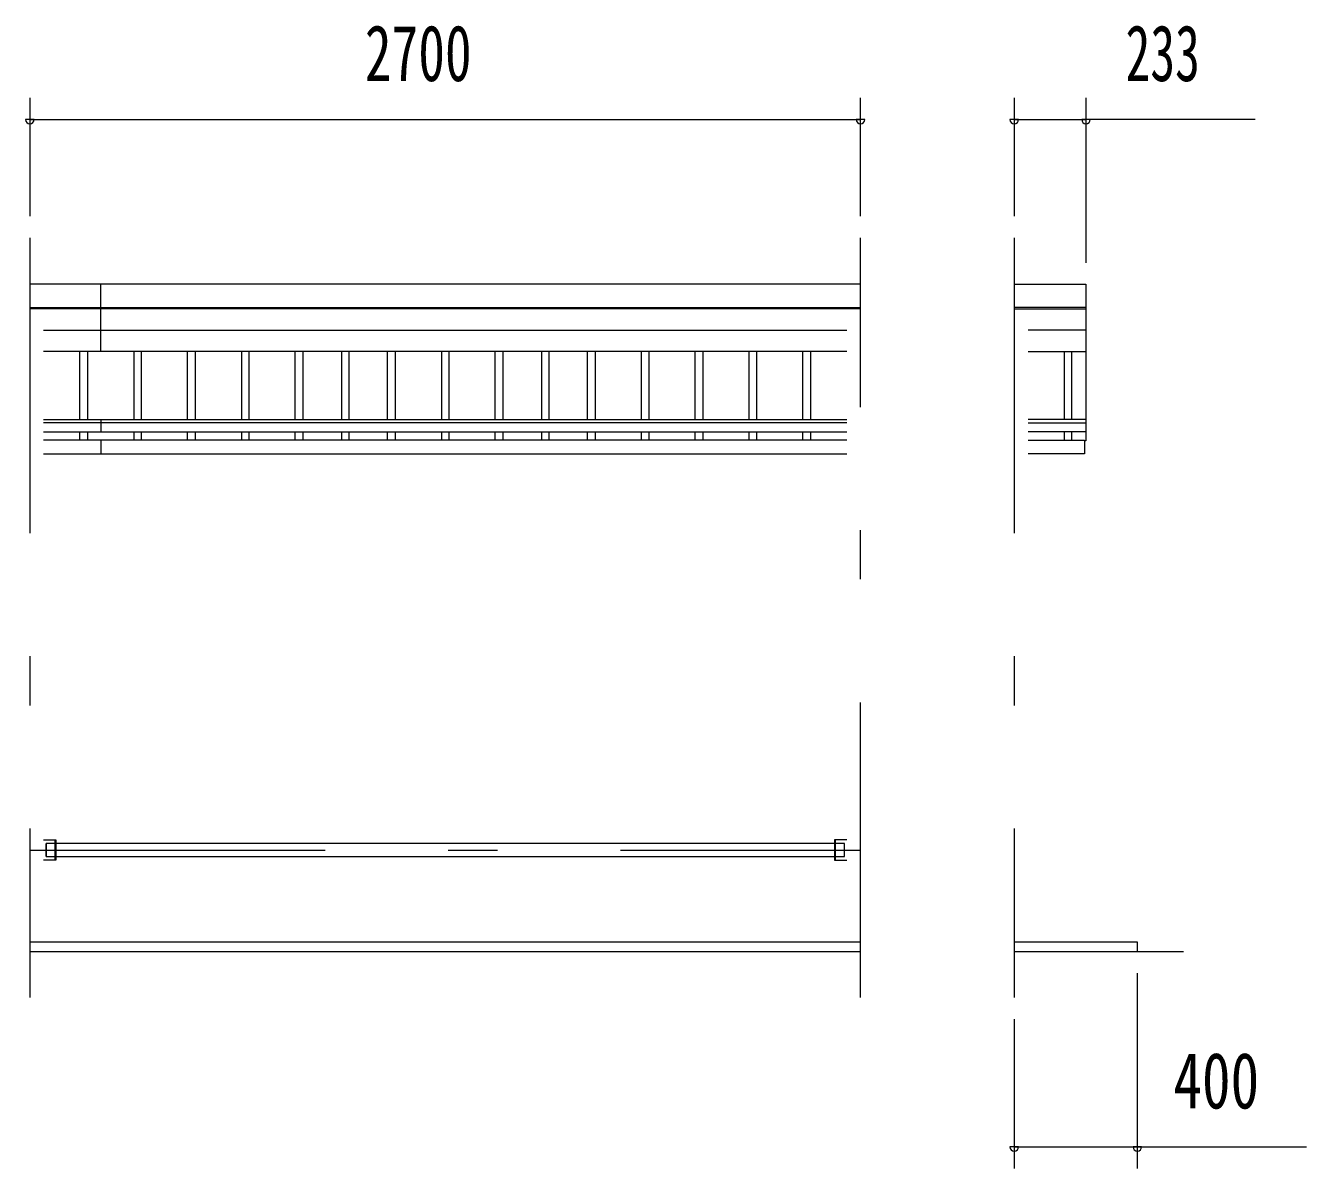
# Model space of a CAD drawing. Units: millimetres, scale not verified. Extents: x -34087 to 34090, y -14699 to 14701.
# Drawn here: x -13995 to -9832, y 2423 to 6138 of the extents above; entities that cross this region are included whole.
import ezdxf
from ezdxf.enums import TextEntityAlignment as Align

# ---------------------------------------------------------------- set-up
doc = ezdxf.new("R2010")
doc.units = ezdxf.units.MM
doc.header["$LTSCALE"] = 80
doc.linetypes.add('USER3', pattern=[24, 12, -5, 2, -5])
for name, color, linetype, lineweight in [('0-2_1-07BOLD', 7, 'Continuous', 18), ('0-3_1-27CENTER', 3, 'USER3', 18), ('0-4_1-47THIN', 4, 'Continuous', 18), ('0-5_1-57DIM', 3, 'Continuous', 18)]:
    doc.layers.add(name, color=color, linetype=linetype, lineweight=lineweight)
doc.styles.add('ＭＳ ゴシック', font='')
doc.styles.get('ＭＳ ゴシック').set_extended_font_data('MS Gothic')

msp = doc.modelspace()

# ---------------------------------------------------------------- linework, layer by layer
at = {"layer": '0-2_1-07BOLD'}
for p, q in [((-11281.49, 5297.35), (-13981.49, 5297.35)), ((-13751.49, 5079.16), (-13751.49, 5297.35)), ((-10781.49, 5297.35), (-10548.49, 5297.35)), ((-13981.49, 5222.2), (-11281.49, 5222.2)), ((-11281.49, 5218.13), (-13981.49, 5218.13)), ((-10548.49, 5222.2), (-10781.49, 5222.2)), ((-10781.49, 5218.13), (-10548.48, 5218.13)), ((-13936.94, 5148.64), (-11326.04, 5148.64)), ((-10548.49, 5148.64), (-10736.94, 5148.64)), ((-11326.04, 5079.16), (-13936.94, 5079.16)), ((-10736.94, 5079.16), (-10548.49, 5079.16)), ((-13936.94, 4857.53), (-11326.04, 4857.53)), ((-11326.04, 4847.11), (-13936.94, 4847.11)), ((-13751.49, 4857.53), (-13751.49, 4817.49)), ((-10548.49, 4857.53), (-10736.94, 4857.53)), ((-10736.94, 4847.11), (-10548.49, 4847.11)), ((-13936.94, 4817.49), (-11326.04, 4817.49)), ((-11326.04, 4791.17), (-13936.94, 4791.17)), ((-13751.49, 4791.17), (-13751.49, 4746.17)), ((-10548.49, 4817.49), (-10736.94, 4817.49)), ((-10736.94, 4791.17), (-10553.49, 4791.17)), ((-13936.94, 4746.17), (-11326.04, 4746.17)), ((-13936.94, 3491.34), (-13896.93, 3491.34)), ((-13928.98, 3437), (-13928.98, 3479.69)), ((-13900.14, 3491.34), (-13900.14, 3425.34)), ((-13896.94, 3425.34), (-13896.94, 3491.34)), ((-11366.04, 3479.69), (-13896.94, 3479.69)), ((-13896.93, 3491.35), (-13896.93, 3425.34)), ((-11362.84, 3425.34), (-11362.84, 3491.34)), ((-13896.93, 3425.34), (-13936.94, 3425.34)), ((-13896.94, 3436.99), (-11366.04, 3436.99)), ((-11362.84, 3436.99), (-11333.99, 3436.99)), ((-11281.49, 3158.34), (-13981.49, 3158.34)), ((-13981.49, 3128.35), (-11281.49, 3128.35)), ((-10781.49, 3128.35), (-10231.49, 3128.35))]:
    msp.add_line(p, q, dxfattribs=at)
for points in [[(-10548.49, 5297.35), (-10548.49, 4788.58), (-10553.49, 4788.58)], [(-10553.49, 4791.17), (-10553.49, 4746.17), (-10736.94, 4746.17)], [(-13900.13, 3479.69), (-13928.99, 3479.69), (-13928.99, 3436.99), (-13900.13, 3436.99)], [(-11326.04, 3491.34), (-11366.04, 3491.34), (-11366.04, 3425.34), (-11326.04, 3425.34)], [(-11333.99, 3436.99), (-11333.99, 3479.69), (-11362.84, 3479.69)], [(-10381.49, 3128.35), (-10381.49, 3158.34), (-10781.49, 3158.34)]]:
    msp.add_lwpolyline(points, dxfattribs=at)
at = {"layer": '0-3_1-27CENTER'}
for p, q in [((-13981.49, 5448.35), (-13981.49, 2978.34)), ((-11281.49, 2978.34), (-11281.49, 5448.35)), ((-10781.49, 5448.35), (-10781.49, 2978.34)), ((-13981.49, 3458.35), (-11281.49, 3458.35))]:
    msp.add_line(p, q, dxfattribs=at)
at = {"layer": '0-4_1-47THIN'}
for p, q in [((-13818.99, 4857.53), (-13818.99, 5079.16)), ((-13793.99, 5079.16), (-13793.99, 4857.53)), ((-13643.99, 5079.16), (-13643.99, 4857.53)), ((-13618.99, 4857.53), (-13618.99, 5079.16)), ((-13468.99, 4857.53), (-13468.99, 5079.16)), ((-13443.99, 5079.16), (-13443.99, 4857.53)), ((-13293.99, 5079.16), (-13293.99, 4857.53)), ((-13268.99, 4857.53), (-13268.99, 5079.16)), ((-13118.99, 4857.53), (-13118.99, 5079.16)), ((-13093.99, 5079.16), (-13093.99, 4857.53)), ((-12968.99, 5079.16), (-12968.99, 4857.53)), ((-12943.99, 4857.53), (-12943.99, 5079.16)), ((-12818.99, 4857.53), (-12818.99, 5079.16)), ((-12793.99, 5079.16), (-12793.99, 4857.53)), ((-12643.99, 5079.16), (-12643.99, 4857.53)), ((-12618.99, 4857.53), (-12618.99, 5079.16)), ((-12468.99, 4857.53), (-12468.99, 5079.16)), ((-12443.99, 5079.16), (-12443.99, 4857.53)), ((-12318.99, 5079.16), (-12318.99, 4857.53)), ((-12293.99, 4857.53), (-12293.99, 5079.16)), ((-12168.99, 4857.53), (-12168.99, 5079.16)), ((-12143.99, 5079.16), (-12143.99, 4857.53)), ((-11993.98, 5079.16), (-11993.98, 4857.53)), ((-11968.98, 4857.53), (-11968.98, 5079.16)), ((-11818.99, 4857.53), (-11818.99, 5079.16)), ((-11793.99, 5079.16), (-11793.99, 4857.53)), ((-11643.99, 5079.16), (-11643.99, 4857.53)), ((-11618.98, 4857.53), (-11618.98, 5079.16)), ((-11468.99, 4857.53), (-11468.99, 5079.16)), ((-11443.98, 5079.16), (-11443.98, 4857.53)), ((-10618.99, 5079.16), (-10618.99, 4857.53)), ((-10593.99, 4857.53), (-10593.99, 5079.16)), ((-13818.99, 4791.17), (-13818.99, 4817.49)), ((-13793.99, 4817.49), (-13793.99, 4791.17)), ((-13643.99, 4817.49), (-13643.99, 4791.17)), ((-13618.99, 4791.17), (-13618.99, 4817.49)), ((-13468.99, 4791.17), (-13468.99, 4817.49)), ((-13443.99, 4817.49), (-13443.99, 4791.17)), ((-13293.99, 4817.49), (-13293.99, 4791.17)), ((-13268.99, 4791.17), (-13268.99, 4817.49)), ((-13118.99, 4791.17), (-13118.99, 4817.49)), ((-13093.99, 4817.49), (-13093.99, 4791.17)), ((-12968.99, 4817.49), (-12968.99, 4791.17)), ((-12943.99, 4791.17), (-12943.99, 4817.49)), ((-12818.99, 4791.17), (-12818.99, 4817.49)), ((-12793.99, 4817.49), (-12793.99, 4791.17)), ((-12643.99, 4817.49), (-12643.99, 4791.17)), ((-12618.99, 4791.17), (-12618.99, 4817.49)), ((-12468.99, 4791.17), (-12468.99, 4817.49)), ((-12443.99, 4817.49), (-12443.99, 4791.17)), ((-12318.99, 4817.49), (-12318.99, 4791.17)), ((-12293.99, 4791.17), (-12293.99, 4817.49)), ((-12168.99, 4791.17), (-12168.99, 4817.49)), ((-12143.99, 4817.49), (-12143.99, 4791.17)), ((-11993.98, 4817.49), (-11993.98, 4791.17)), ((-11968.98, 4791.17), (-11968.98, 4817.49)), ((-11818.99, 4791.17), (-11818.99, 4817.49)), ((-11793.99, 4817.49), (-11793.99, 4791.17)), ((-11643.99, 4817.49), (-11643.99, 4791.17)), ((-11618.98, 4791.17), (-11618.98, 4817.49)), ((-11468.99, 4791.17), (-11468.99, 4817.49)), ((-11443.98, 4817.49), (-11443.98, 4791.17)), ((-10618.99, 4817.49), (-10618.99, 4791.17)), ((-10593.99, 4791.17), (-10593.99, 4817.49))]:
    msp.add_line(p, q, dxfattribs=at)
at = {"layer": '0-5_1-57DIM'}
for p, q in [((-13981.49, 5903.34), (-13981.49, 5518.35)), ((-11281.49, 5518.35), (-11281.49, 5903.34)), ((-10781.49, 5903.34), (-10781.49, 5518.35)), ((-10548.49, 5903.34), (-10548.49, 5367.35)), ((-13967.49, 5833.34), (-13995.49, 5833.34)), ((-13981.49, 5833.34), (-11281.49, 5833.34)), ((-11267.49, 5833.34), (-11295.49, 5833.34)), ((-10767.49, 5833.34), (-10795.49, 5833.34)), ((-10781.49, 5833.34), (-10548.49, 5833.34)), ((-10534.49, 5833.34), (-10562.49, 5833.34)), ((-9998.99, 5833.34), (-10548.49, 5833.34)), ((-10381.49, 2423.34), (-10381.49, 3058.35)), ((-10781.49, 2908.34), (-10781.49, 2423.34)), ((-10767.49, 2493.34), (-10795.49, 2493.34)), ((-10781.49, 2493.34), (-10381.49, 2493.34)), ((-10367.49, 2493.34), (-10395.49, 2493.34)), ((-10381.49, 2493.34), (-9831.99, 2493.34))]:
    msp.add_line(p, q, dxfattribs=at)
for centre in [(-13981.49, 5833.34), (-11281.49, 5833.34), (-10781.49, 5833.34), (-10548.49, 5833.34), (-10781.49, 2493.34), (-10381.49, 2493.34)]:
    msp.add_arc(centre, 14, 180, 0, dxfattribs=at)

# ---------------------------------------------------------------- texts
at = {"layer": '0-5_1-57DIM', "color": 7, "style": 'ＭＳ ゴシック'}
for s, width, p in [('2700', 0.7, (-12892.73, 5903.34)), ('233', 0.65, (-10419.93, 5903.34)), ('400', 0.75, (-10264.41, 2563.34))]:
    msp.add_text(s, height=182.3, dxfattribs=dict(at, width=width)).set_placement(p, align=Align.BOTTOM_LEFT)

doc.saveas('drawing.dxf')
